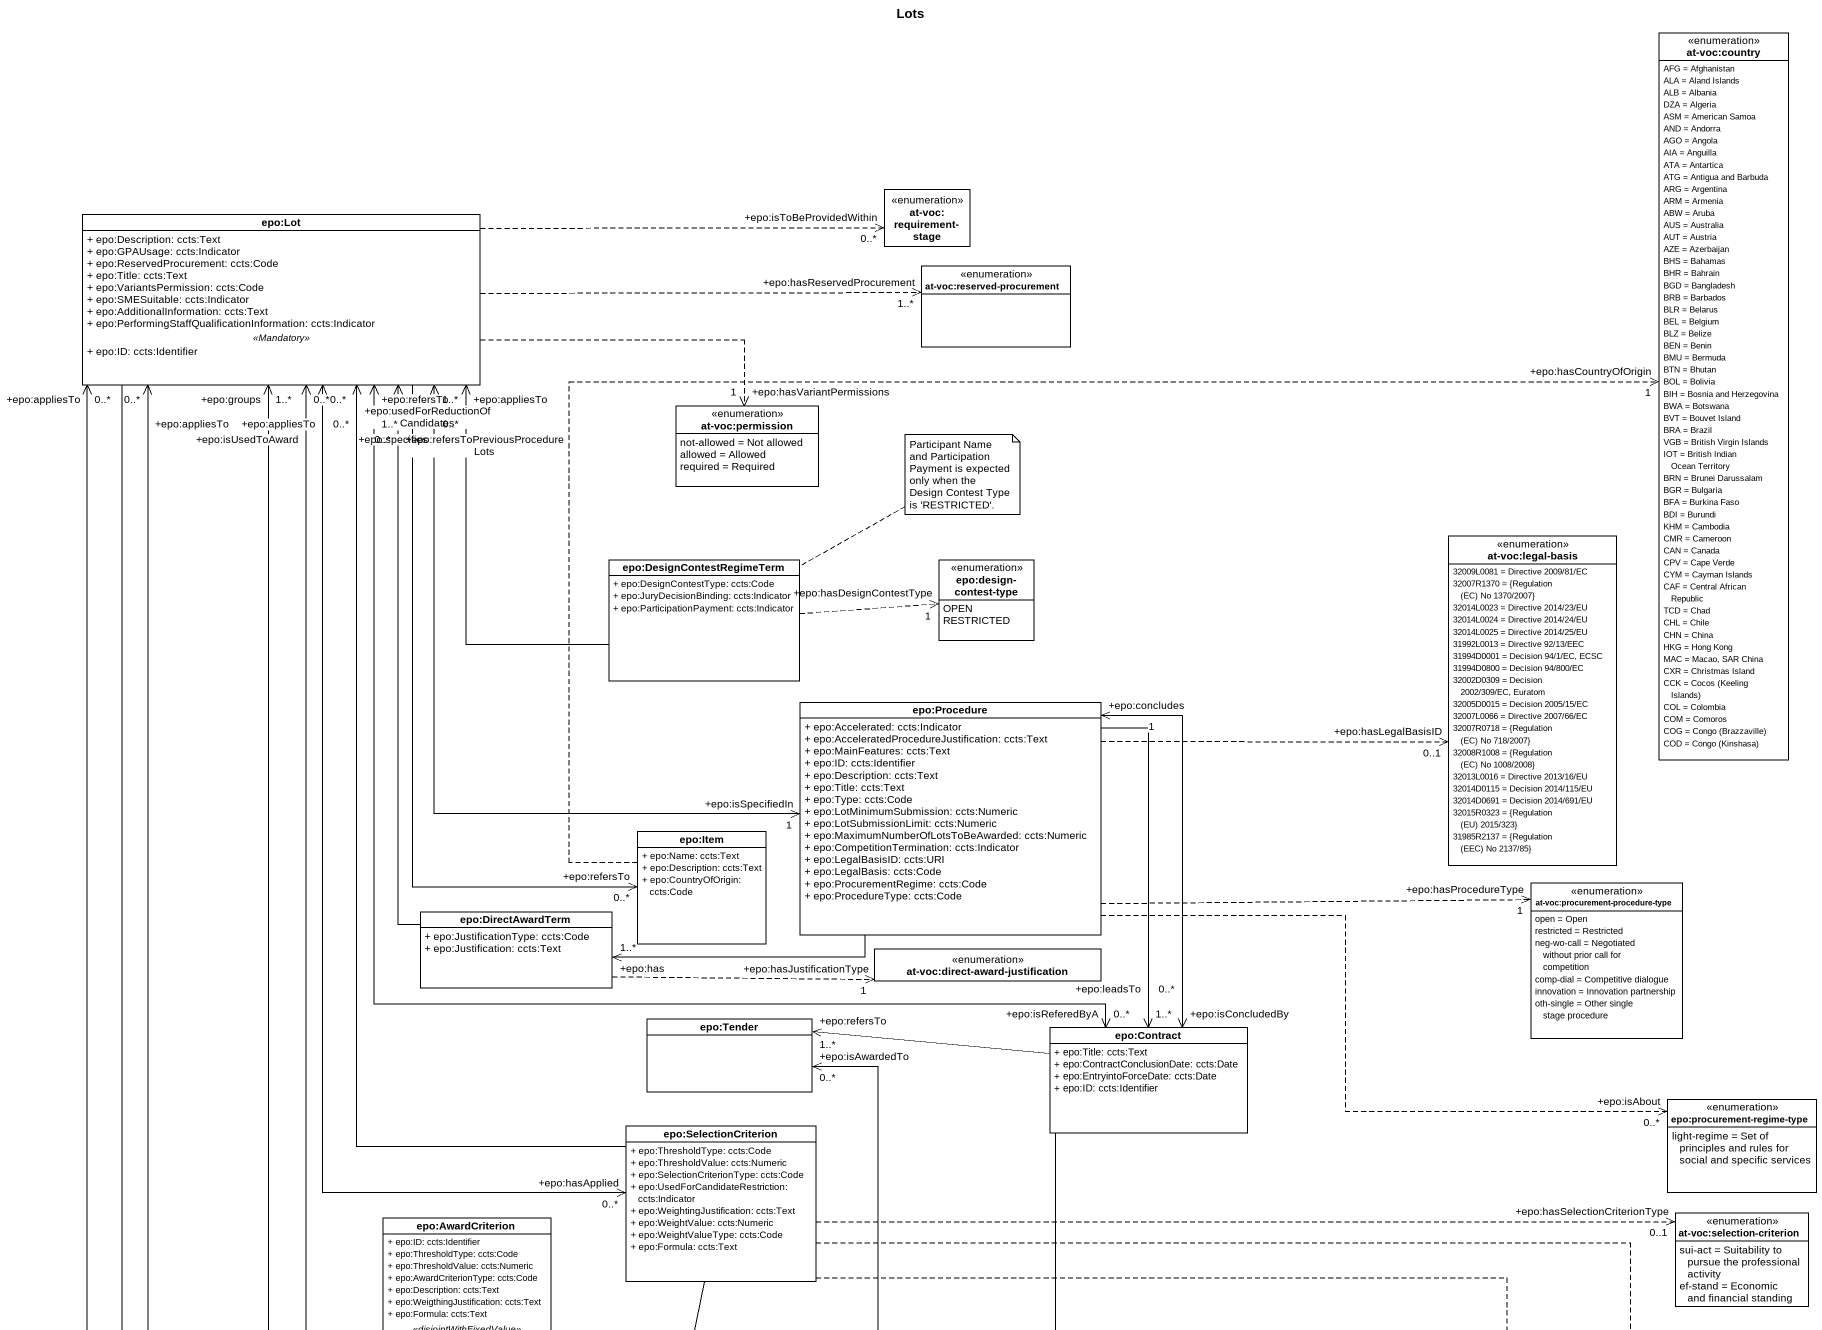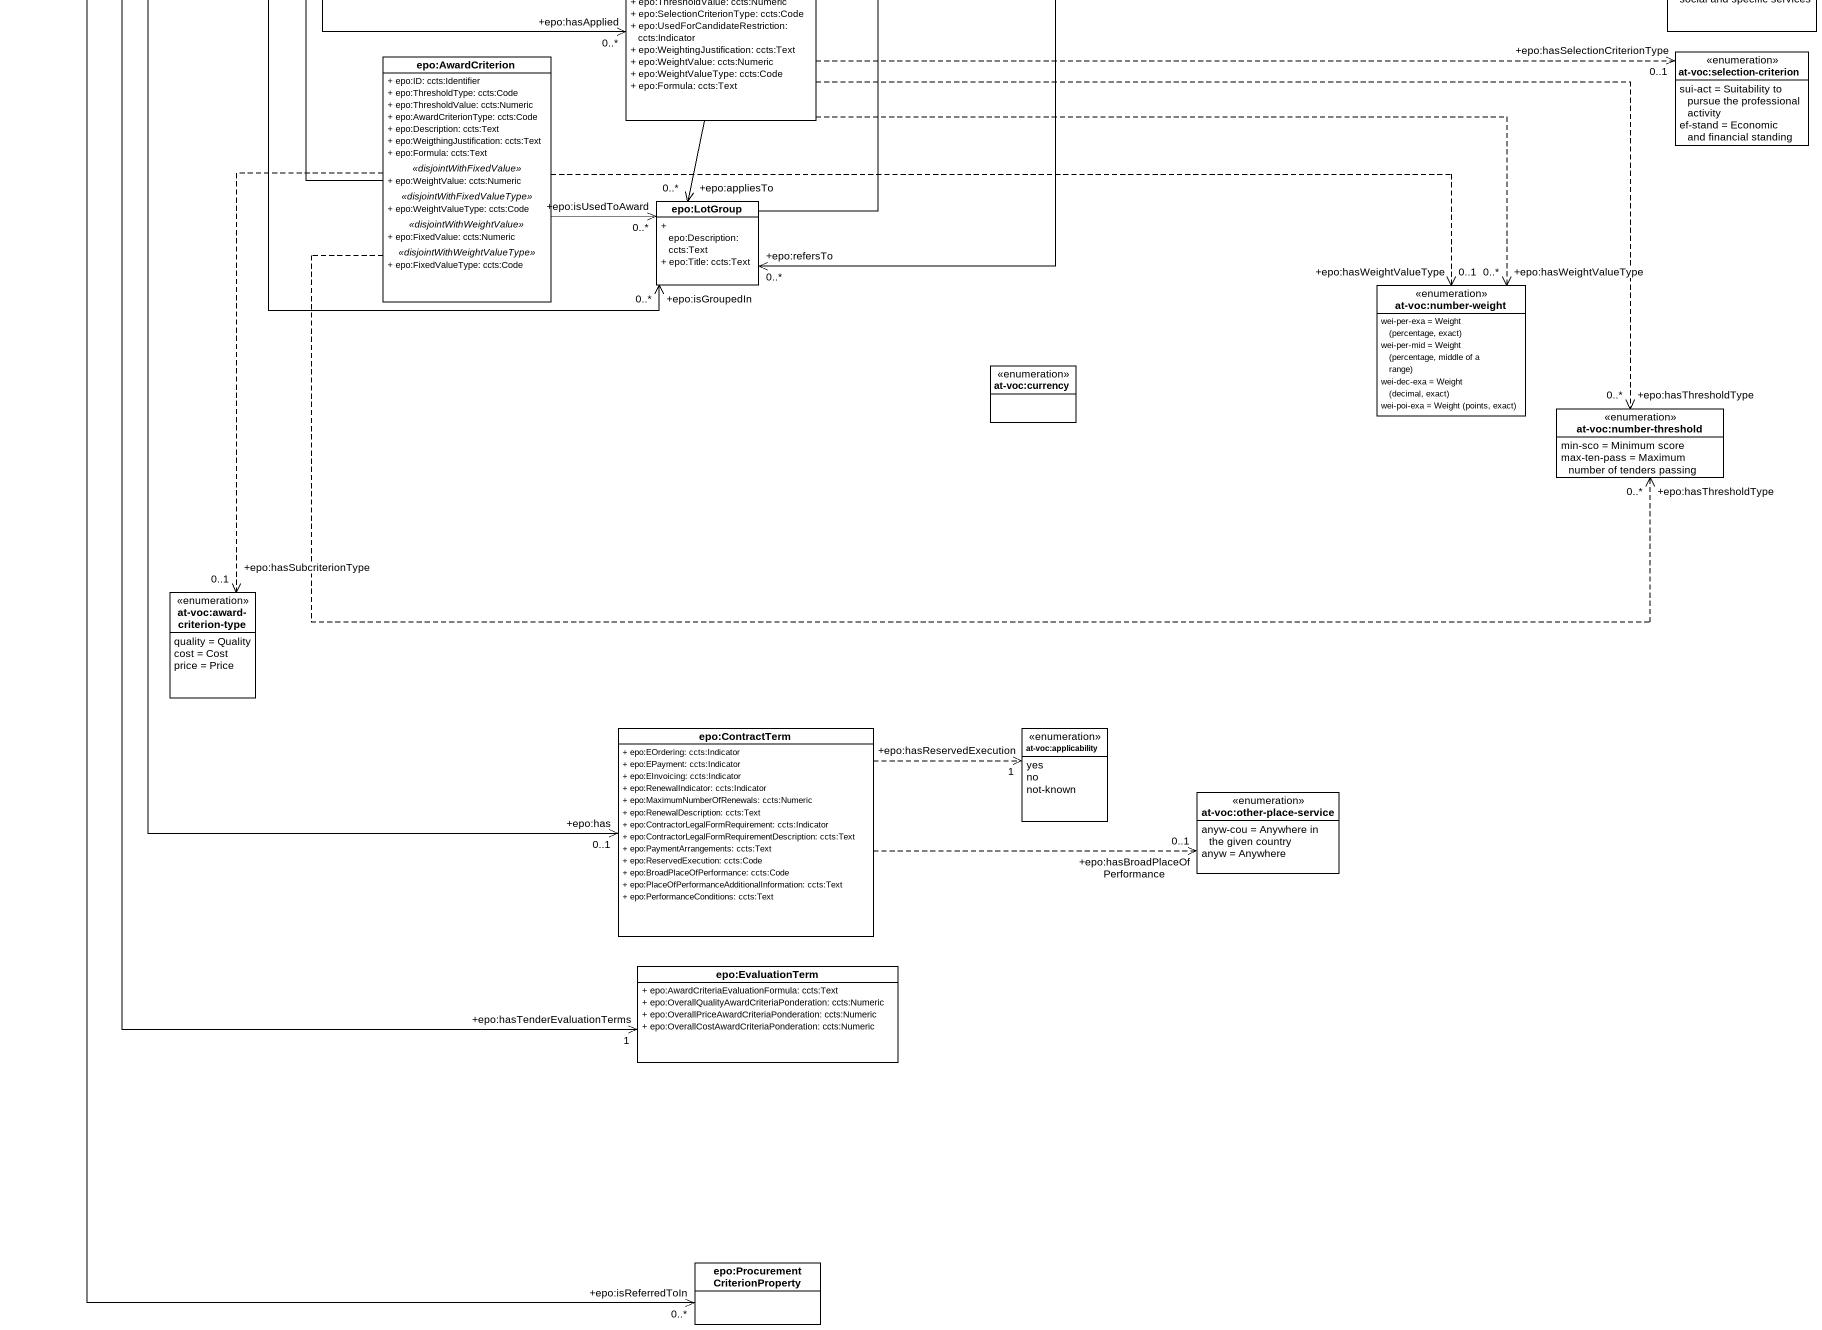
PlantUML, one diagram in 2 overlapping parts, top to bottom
@startuml
title Lots
hide circle
hide empty members
skinparam classAttributeIconSize 0
enum "at-voc:country" as at_voc_country {
  AFG = Afghanistan
  ALA = Aland Islands
  ALB = Albania
  DZA = Algeria
  ASM = American Samoa
  AND = Andorra
  AGO = Angola
  AIA = Anguilla
  ATA = Antartica
  ATG = Antigua and Barbuda
  ARG = Argentina
  ARM = Armenia
  ABW = Aruba
  AUS = Australia
  AUT = Austria
  AZE = Azerbaijan
  BHS = Bahamas
  BHR = Bahrain
  BGD = Bangladesh
  BRB = Barbados
  BLR = Belarus
  BEL = Belgium
  BLZ = Belize
  BEN = Benin
  BMU = Bermuda
  BTN = Bhutan
  BOL = Bolivia
  BIH = Bosnia and Herzegovina
  BWA = Botswana
  BVT = Bouvet Island
  BRA = Brazil
  VGB = British Virgin Islands
  IOT = British Indian Ocean Territory
  BRN = Brunei Darussalam
  BGR = Bulgaria
  BFA = Burkina Faso
  BDI = Burundi
  KHM = Cambodia
  CMR = Cameroon
  CAN = Canada
  CPV = Cape Verde
  CYM = Cayman Islands
  CAF = Central African Republic
  TCD = Chad
  CHL = Chile
  CHN = China
  HKG = Hong Kong
  MAC = Macao, SAR China
  CXR = Christmas Island
  {field} CCK = Cocos (Keeling Islands)
  COL = Colombia
  COM = Comoros
  {field} COG = Congo (Brazzaville)
  {field} COD = Congo (Kinshasa)
}
class "epo:Lot" as epo_Lot {
  + epo:Description: ccts:Text
  + epo:GPAUsage: ccts:Indicator
  + epo:ReservedProcurement: ccts:Code
  + epo:Title: ccts:Text
  + epo:VariantsPermission: ccts:Code
  + epo:SMESuitable: ccts:Indicator
  + epo:AdditionalInformation: ccts:Text
  + epo:PerformingStaffQualificationInformation: ccts:Indicator
  .. <<Mandatory>> ..
  + epo:ID: ccts:Identifier
}
enum "at-voc:requirement-stage" as at_voc_requirement_stage
enum "at-voc:reserved-procurement" as at_voc_reserved_procurement
enum "at-voc:permission" as at_voc_permission {
  not-allowed = Not allowed
  allowed = Allowed
  required = Required
}
class "epo:DesignContestRegimeTerm" as epo_DesignContestRegimeTerm {
  + epo:DesignContestType: ccts:Code
  + epo:JuryDecisionBinding: ccts:Indicator
  + epo:ParticipationPayment: ccts:Indicator
}
enum "epo:design-contest-type" as epo_design_contest_type {
  OPEN
  RESTRICTED
}
enum "at-voc:legal-basis" as at_voc_legal_basis {
  32009L0081 = Directive 2009/81/EC
  {field} 32007R1370 = {Regulation (EC) No 1370/2007}
  32014L0023 = Directive 2014/23/EU
  32014L0024 = Directive 2014/24/EU
  32014L0025 = Directive 2014/25/EU
  31992L0013 = Directive 92/13/EEC
  31994D0001 = Decision 94/1/EC, ECSC
  31994D0800 = Decision 94/800/EC
  32002D0309 = Decision 2002/309/EC, Euratom
  32005D0015 = Decision 2005/15/EC
  32007L0066 = Directive 2007/66/EC
  {field} 32007R0718 = {Regulation (EC) No 718/2007}
  {field} 32008R1008 = {Regulation (EC) No 1008/2008}
  32013L0016 = Directive 2013/16/EU
  32014D0115 = Decision 2014/115/EU
  32014D0691 = Decision 2014/691/EU
  {field} 32015R0323 = {Regulation (EU) 2015/323}
  {field} 31985R2137 = {Regulation (EEC) No 2137/85}
}
class "epo:Procedure" as epo_Procedure {
  + epo:Accelerated: ccts:Indicator
  + epo:AcceleratedProcedureJustification: ccts:Text
  + epo:MainFeatures: ccts:Text
  + epo:ID: ccts:Identifier
  + epo:Description: ccts:Text
  + epo:Title: ccts:Text
  + epo:Type: ccts:Code
  + epo:LotMinimumSubmission: ccts:Numeric
  + epo:LotSubmissionLimit: ccts:Numeric
  + epo:MaximumNumberOfLotsToBeAwarded: ccts:Numeric
  + epo:CompetitionTermination: ccts:Indicator
  + epo:LegalBasisID: ccts:URI
  + epo:LegalBasis: ccts:Code
  + epo:ProcurementRegime: ccts:Code
  + epo:ProcedureType: ccts:Code
}
class "epo:Item" as epo_Item {
  + epo:Name: ccts:Text
  + epo:Description: ccts:Text
  + epo:CountryOfOrigin: ccts:Code
}
class "epo:DirectAwardTerm" as epo_DirectAwardTerm {
  + epo:JustificationType: ccts:Code
  + epo:Justification: ccts:Text
}
enum "at-voc:procurement-procedure-type" as at_voc_procurement {
  open = Open
  restricted = Restricted
  neg-wo-call = Negotiated without prior call for competition
  comp-dial = Competitive dialogue
  innovation = Innovation partnership
  oth-single = Other single stage procedure
}
enum "at-voc:direct-award-justification" as at_voc_direct_award
class "epo:Tender" as epo_Tender
class "epo:Contract" as epo_Contract {
  + epo:Title: ccts:Text
  + epo:ContractConclusionDate: ccts:Date
  + epo:EntryintoForceDate: ccts:Date
  + epo:ID: ccts:Identifier
}
class "epo:SelectionCriterion" as epo_SelectionCriterion {
  + epo:ThresholdType: ccts:Code
  + epo:ThresholdValue: ccts:Numeric
  + epo:SelectionCriterionType: ccts:Code
  + epo:UsedForCandidateRestriction: ccts:Indicator
  + epo:WeightingJustification: ccts:Text
  + epo:WeightValue: ccts:Numeric
  + epo:WeightValueType: ccts:Code
  + epo:Formula: ccts:Text
}
enum "epo:procurement-regime-type" as epo_procurement_regime_type {
  light-regime = Set of principles and rules for social and specific services
}
enum "at-voc:selection-criterion" as at_voc_selection_criterion {
  sui-act = Suitability to pursue the professional activity
  ef-stand = Economic and financial standing
}
class "epo:AwardCriterion" as epo_AwardCriterion {
  + epo:ID: ccts:Identifier
  + epo:ThresholdType: ccts:Code
  + epo:ThresholdValue: ccts:Numeric
  + epo:AwardCriterionType: ccts:Code
  + epo:Description: ccts:Text
  + epo:WeigthingJustification: ccts:Text
  + epo:Formula: ccts:Text
  .. <<disjointWithFixedValue>> ..
  + epo:WeightValue: ccts:Numeric
  .. <<disjointWithFixedValueType>> ..
  + epo:WeightValueType: ccts:Code
  .. <<disjointWithWeightValue>> ..
  + epo:FixedValue: ccts:Numeric
  .. <<disjointWithWeightValueType>> ..
  + epo:FixedValueType: ccts:Code
}
class "epo:LotGroup" as epo_LotGroup {
  + epo:Description: ccts:Text
  + epo:Title: ccts:Text
}
enum "at-voc:number-weight" as at_voc_number_weight {
  {field} wei-per-exa = Weight (percentage, exact)
  {field} wei-per-mid = Weight (percentage, middle of a range)
  {field} wei-dec-exa = Weight (decimal, exact)
  {field} wei-poi-exa = Weight (points, exact)
}
enum "at-voc:currency" as at_voc_currency
enum "at-voc:number-threshold" as at_voc_number_threshold {
  min-sco = Minimum score
  max-ten-pass = Maximum number of tenders passing
}
enum "at-voc:award-criterion-type" as at_voc_award_criterion_type {
  quality = Quality
  cost = Cost
  price = Price
}
class "epo:ContractTerm" as epo_ContractTerm {
  + epo:EOrdering: ccts:Indicator
  + epo:EPayment: ccts:Indicator
  + epo:EInvoicing: ccts:Indicator
  + epo:RenewalIndicator: ccts:Indicator
  + epo:MaximumNumberOfRenewals: ccts:Numeric
  + epo:RenewalDescription: ccts:Text
  + epo:ContractorLegalFormRequirement: ccts:Indicator
  + epo:ContractorLegalFormRequirementDescription: ccts:Text
  + epo:PaymentArrangements: ccts:Text
  + epo:ReservedExecution: ccts:Code
  + epo:BroadPlaceOfPerformance: ccts:Code
  + epo:PlaceOfPerformanceAdditionalInformation: ccts:Text
  + epo:PerformanceConditions: ccts:Text
}
enum "at-voc:applicability" as at_voc_applicability {
  yes
  no
  not-known
}
enum "at-voc:other-place-service" as at_voc_other_place_service {
  anyw-cou = Anywhere in the given country
  anyw = Anywhere
}
class "epo:EvaluationTerm" as epo_EvaluationTerm {
  + epo:AwardCriteriaEvaluationFormula: ccts:Text
  + epo:OverallQualityAwardCriteriaPonderation: ccts:Numeric
  + epo:OverallPriceAwardCriteriaPonderation: ccts:Numeric
  + epo:OverallCostAwardCriteriaPonderation: ccts:Numeric
}
class "epo:ProcurementCriterionProperty" as epo_ProcurementCriterionProp
epo_Lot .right.> "+epo:isToBeProvidedWithin\n0..*" at_voc_requirement_stage
epo_Lot .right.> "+epo:hasReservedProcurement\n1..*" at_voc_reserved_procurement
epo_Lot .right.> "+epo:hasVariantPermissions\n1" at_voc_permission
epo_Lot --> "+epo:refersTo\n0..*" epo_Item
epo_Lot "+epo:groups\n1..*" <--> "+epo:isGroupedIn\n0..*" epo_LotGroup
epo_Lot "+epo:appliesTo\n0..*" <--> "+epo:has\n0..1" epo_ContractTerm
epo_Lot --> "+epo:hasTenderEvaluationTerms\n1" epo_EvaluationTerm
epo_DesignContestRegimeTerm -up-> "+epo:appliesTo\n0..*" epo_Lot
epo_DesignContestRegimeTerm .right.> "+epo:hasDesignContestType\n1" epo_design_contest_type
epo_Procedure "+epo:isSpecifiedIn\n1" <-up-> "+epo:specifies\n1..*" epo_Lot
epo_Procedure .right.> "+epo:hasLegalBasisID\n0..1" at_voc_legal_basis
epo_Procedure -left-> "+epo:has\n1..*" epo_DirectAwardTerm
epo_Procedure .right.> "+epo:hasProcedureType\n1" at_voc_procurement
epo_Procedure --> "+epo:leadsTo\n1..*" epo_Contract
epo_Procedure "+epo:concludes\n1" <--> "+epo:isConcludedBy\n0..*" epo_Contract
epo_Procedure .right.> "+epo:isAbout\n0..*" epo_procurement_regime_type
epo_Item .right.> "+epo:hasCountryOfOrigin\n1" at_voc_country
epo_DirectAwardTerm -up-> "+epo:refersToPreviousProcedureLots\n0..*" epo_Lot
epo_DirectAwardTerm .right.> "+epo:hasJustificationType\n1" at_voc_direct_award
epo_Contract "+epo:isReferedByA\n0..*" <-up-> "+epo:refersTo\n1..*" epo_Lot
epo_Contract -left-> "+epo:refersTo\n1..*" epo_Tender
epo_Contract --> "+epo:refersTo\n0..*" epo_LotGroup
epo_SelectionCriterion "+epo:hasApplied\n0..*" <-up-> "+epo:appliesTo\n0..*" epo_Lot
epo_SelectionCriterion -up-> "+epo:usedForReductionOfCandidates\n0..*" epo_Lot
epo_SelectionCriterion .right.> "+epo:hasSelectionCriterionType\n0..1" at_voc_selection_criterion
epo_SelectionCriterion --> "+epo:appliesTo\n0..*" epo_LotGroup
epo_SelectionCriterion .right.> "+epo:hasWeightValueType\n0..*" at_voc_number_weight
epo_SelectionCriterion .right.> "+epo:hasThresholdType\n0..*" at_voc_number_threshold
epo_AwardCriterion -up-> "+epo:isUsedToAward\n0..*" epo_Lot
epo_AwardCriterion -right-> "+epo:isUsedToAward\n0..*" epo_LotGroup
epo_AwardCriterion .right.> "+epo:hasWeightValueType\n0..1" at_voc_number_weight
epo_AwardCriterion .right.> "+epo:hasThresholdType\n0..*" at_voc_number_threshold
epo_AwardCriterion ..> "+epo:hasSubcriterionType\n0..1" at_voc_award_criterion_type
epo_LotGroup -up-> "+epo:isAwardedTo\n0..*" epo_Tender
epo_ContractTerm .right.> "+epo:hasReservedExecution\n1" at_voc_applicability
epo_ContractTerm .right.> "+epo:hasBroadPlaceOfPerformance\n0..1" at_voc_other_place_service
epo_ProcurementCriterionProp "+epo:isReferredToIn\n0..*" <-up-> "+epo:appliesTo\n0..*" epo_Lot
note right of epo_DesignContestRegimeTerm : Participant Name and Participation Payment is expected only when the Design Contest Type is 'RESTRICTED'.
@enduml
